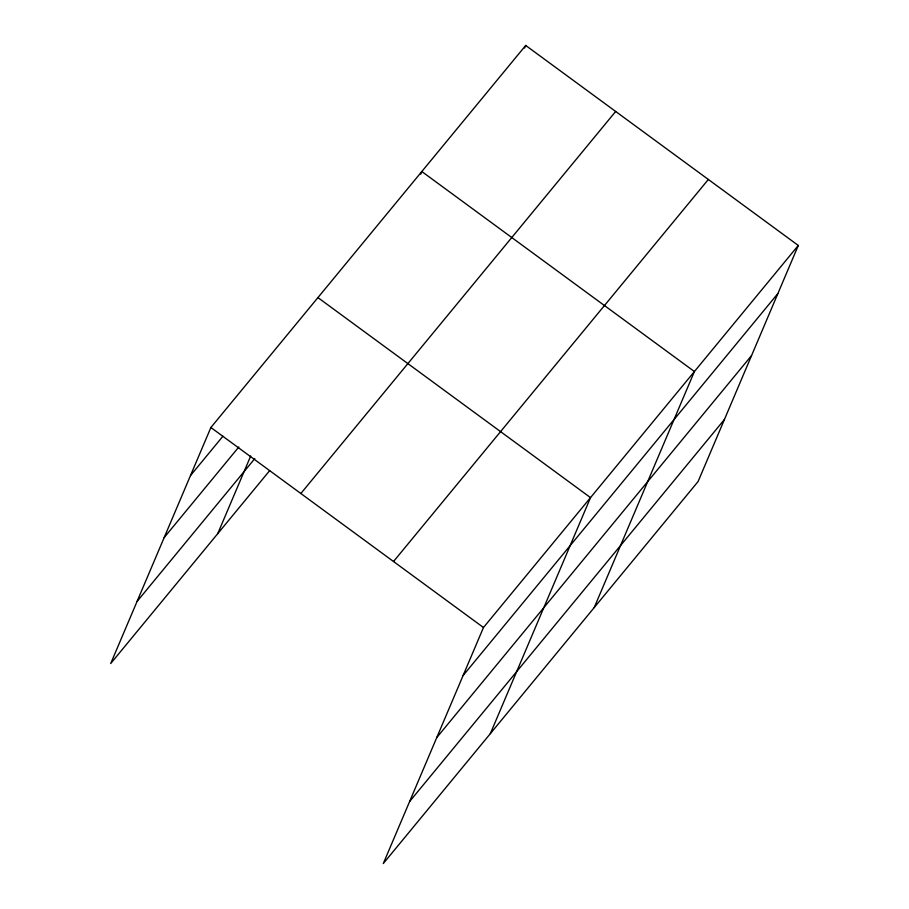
<?xml version="1.0" encoding="UTF-8"?>
<svg xmlns="http://www.w3.org/2000/svg" width="909" height="909" viewBox="0 0 909 909"><rect width="100%" height="100%" fill="white"/><g stroke="black" fill="none" stroke-linecap="round" stroke-linejoin="round"><path stroke-width="1.36" d="M798.295 245.464L483.474 627.517L383.291 863.55L698.112 481.497L798.295 245.464L525.709 45.45L210.888 427.503L110.705 663.536L269.689 470.601M217.74 533.64L250.714 455.966M420.719 174.13L421.821 171.528L694.408 371.542L594.213 607.576M524.607 48.052L525.709 45.45M490.326 733.654L590.52 497.621L317.934 297.607M190.492 475.577L222.875 436.275M164.154 537.605L238.817 447.001M137.032 601.508L254.815 458.568M300.845 493.507L615.666 111.455M393.529 561.512L708.35 179.459M463.067 675.58L777.888 293.527M436.74 737.608L751.561 355.555M409.618 801.522L724.439 419.469M210.888 427.503L483.474 627.517"/></g></svg>
